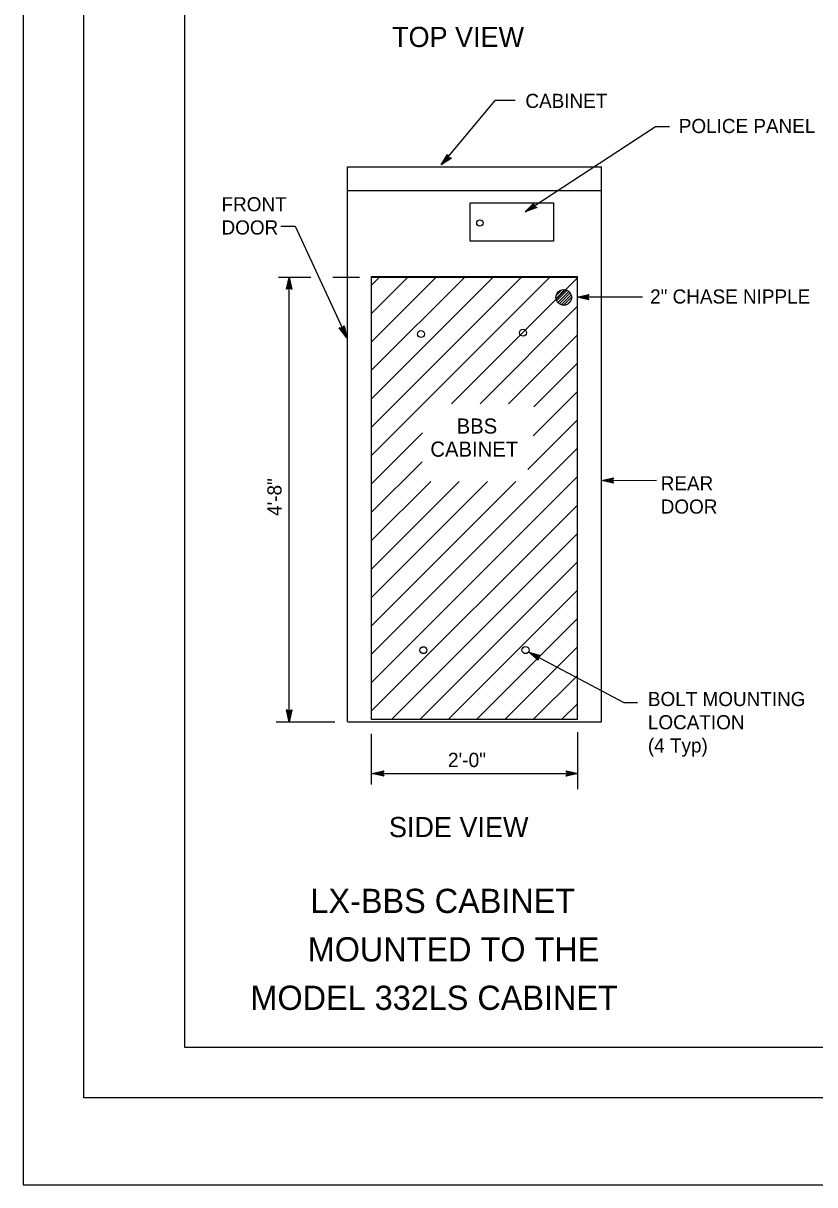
# Model space of a CAD drawing. Extents: x -894 to 866, y -472 to 714.
# Drawn here: x -894 to -502, y -472 to 103 of the extents above; entities that cross this region are included whole.
import ezdxf

# ---------------------------------------------------------------- set-up
doc = ezdxf.new("R2010")
doc.units = 0
for name, color, linetype in [('border_PLOTTING-ELEMENTS', 7, 'Continuous'), ('border_rw_22x34_Cut_Lines', 7, 'Continuous'), ('border_SHEET', 7, 'Continuous'), ('es_DETAIL', 7, 'Continuous'), ('es_DETAIL-anno', 7, 'Continuous')]:
    doc.layers.add(name, color=color, linetype=linetype)

msp = doc.modelspace()

# ---------------------------------------------------------------- linework, layer by layer
at = {"layer": 'border_PLOTTING-ELEMENTS'}
for points in [[(-894.04, -472.44), (865.96, -472.44), (865.96, 713.56), (-894.04, 713.56)], [(-864.04, 670.56), (835.96, 670.56), (835.96, -429.44), (-864.04, -429.44)]]:
    msp.add_lwpolyline(points, close=True, dxfattribs=at)
at = {"layer": 'border_rw_22x34_Cut_Lines'}
msp.add_lwpolyline([(-864.04, 670.56), (835.96, 670.56), (835.96, -429.44), (-864.04, -429.44)], close=True, dxfattribs=at)
at = {"layer": 'border_SHEET'}
for p, q in [((-814.04, -404.44), (-814.04, 645.56)), ((810.96, -404.44), (-814.04, -404.44))]:
    msp.add_line(p, q, dxfattribs=at)
at = {"layer": 'es_DETAIL'}
for p, q in [((-733.49, -243.01), (-733.49, 31.86)), ((-733.49, 31.86), (-607.71, 31.86)), ((-607.71, -243.03), (-607.71, 31.86)), ((-733.49, 20.07), (-607.71, 20.07)), ((-721.4, -22.82), (-619.61, -22.82)), ((-721.4, -26.62), (-717.6, -22.82)), ((-721.4, -40.68), (-703.54, -22.82)), ((-721.4, -54.75), (-689.48, -22.82)), ((-721.4, -68.81), (-675.41, -22.82)), ((-721.4, -82.87), (-661.35, -22.82)), ((-721.4, -96.94), (-647.29, -22.82)), ((-721.4, -111), (-633.22, -22.82)), ((-619.61, -242.06), (-619.61, -22.82)), ((-681.93, -85.59), (-619.7, -23.36)), ((-630.18, -33.37), (-625.83, -29.02)), ((-630.1, -31.88), (-627.33, -29.11)), ((-629.86, -34.47), (-624.74, -29.34)), ((-629.31, -35.33), (-623.87, -29.89)), ((-628.57, -36), (-623.2, -30.63)), ((-627.64, -36.48), (-622.73, -31.57)), ((-626.44, -36.7), (-622.51, -32.76)), ((-667.83, -85.56), (-619.7, -37.42)), ((-624.63, -36.3), (-622.93, -34.59)), ((-653.74, -85.52), (-619.7, -51.49)), ((-641.14, -86.99), (-619.7, -65.55)), ((-641.52, -101.43), (-619.7, -79.61)), ((-644.16, -118.13), (-619.7, -93.67)), ((-721.4, -125.06), (-696.32, -99.98)), ((-721.4, -209.44), (-619.7, -107.74)), ((-721.4, -139.12), (-696.54, -114.27)), ((-721.4, -223.5), (-619.7, -121.8)), ((-721.4, -167.25), (-678.15, -124)), ((-721.4, -181.31), (-664.09, -124)), ((-721.4, -195.38), (-650.02, -124)), ((-721.4, -153.19), (-692.21, -124)), ((-721.4, -237.57), (-619.7, -135.86)), ((-711.73, -242.01), (-619.84, -150.12)), ((-697.72, -242.01), (-619.7, -163.99)), ((-683.66, -242.01), (-619.7, -178.05)), ((-669.6, -242.01), (-619.7, -192.12)), ((-655.53, -242.01), (-619.7, -206.18)), ((-641.47, -242.01), (-619.7, -220.24)), ((-627.41, -242.01), (-619.7, -234.31)), ((-733.49, -243.03), (-607.71, -243.03))]:
    msp.add_line(p, q, dxfattribs=at)
for points in [[(-672.78, 13.94), (-631.45, 13.94), (-631.45, -4.95), (-672.78, -4.95)], [(-721.56, -22.46), (-619.7, -22.46), (-619.7, -242.01), (-721.56, -242.01)]]:
    msp.add_lwpolyline(points, close=True, dxfattribs=at)
for centre, radius in [((-626.36, -32.84), 3.86), ((-697.11, -51.02), 1.72), ((-646.54, -50.34), 1.72), ((-695.88, -207.61), 1.71), ((-645.29, -207.56), 1.78)]:
    msp.add_circle(centre, radius, dxfattribs=at)
at = {"layer": 'es_DETAIL-anno'}
for p, q in [((-645.41, 9.5), (-580.88, 51.77)), ((-580.88, 51.77), (-574.03, 51.77)), ((-766.53, 2.43), (-759.34, 2.43)), ((-759.34, 2.43), (-733.85, -52.81)), ((-767.61, -22.9), (-751.68, -22.9)), ((-762.41, -243.04), (-762.41, -22.92)), ((-740.65, -22.9), (-727.46, -22.9)), ((-587.44, -32.75), (-619.9, -32.75)), ((-607.71, -123.5), (-580.4, -123.47)), ((-643.65, -208.62), (-596.68, -233.57)), ((-596.68, -233.57), (-589.9, -233.57)), ((-768.83, -243.03), (-739.73, -243.03)), ((-721.82, -249.04), (-721.82, -274.09)), ((-619.51, -248.27), (-619.51, -276.47)), ((-721.44, -268.76), (-619.24, -268.76))]:
    msp.add_line(p, q, dxfattribs=at)
msp.add_lwpolyline([(-650.42, 64.61), (-660.56, 64.61), (-687.01, 32.74)], dxfattribs=at)
for points in [[(-682.04, 36.19), (-687.01, 32.74), (-683.97, 37.97), (-683.86, 37.58), (-686.08, 33.75), (-682.44, 36.27), (-682.83, 36.36), (-685.17, 34.74), (-683.74, 37.19), (-683.63, 36.8), (-684.24, 35.74), (-683.23, 36.44), (-683.54, 36.5), (-683.97, 37.97), (-683.54, 36.5)], [(-639.75, 11.63), (-645.41, 9.5), (-641.19, 13.83), (-641.18, 13.42), (-644.27, 10.25), (-640.12, 11.81), (-640.48, 11.99), (-643.14, 10.99), (-641.16, 13.02), (-641.15, 12.61), (-642, 11.73), (-640.85, 12.16), (-641.13, 12.3), (-641.19, 13.83), (-641.13, 12.3)], [(-763.73, -28.82), (-762.41, -22.92), (-761.1, -28.82), (-761.45, -28.61), (-762.41, -24.29), (-763.38, -28.62), (-763.03, -28.41), (-762.41, -25.64), (-761.8, -28.4), (-762.15, -28.19), (-762.42, -27), (-762.68, -28.2), (-762.41, -28.04), (-761.1, -28.82), (-762.41, -28.04)], [(-763.73, -28.82), (-762.41, -22.92), (-761.1, -28.82), (-761.45, -28.61), (-762.41, -24.29), (-763.38, -28.62), (-763.03, -28.41), (-762.41, -25.64), (-761.8, -28.4), (-762.15, -28.19), (-762.42, -27), (-762.68, -28.2), (-762.41, -28.04), (-761.1, -28.82), (-762.41, -28.04)], [(-614, -34.07), (-619.9, -32.75), (-614, -31.45), (-614.21, -31.79), (-618.53, -32.75), (-614.2, -33.72), (-614.41, -33.38), (-617.18, -32.76), (-614.42, -32.14), (-614.63, -32.49), (-615.82, -32.76), (-614.62, -33.03), (-614.78, -32.75), (-614, -31.45), (-614.78, -32.75)], [(-735.12, -46.89), (-733.85, -52.81), (-737.51, -47.99), (-737.11, -48.04), (-734.42, -51.57), (-735.35, -47.23), (-735.58, -47.56), (-734.98, -50.34), (-736.7, -48.08), (-736.3, -48.13), (-735.55, -49.1), (-735.81, -47.9), (-735.99, -48.16), (-737.51, -47.99), (-735.99, -48.16)], [(-735.12, -46.89), (-733.85, -52.81), (-737.51, -47.99), (-737.11, -48.04), (-734.42, -51.57), (-735.35, -47.23), (-735.58, -47.56), (-734.98, -50.34), (-736.7, -48.08), (-736.3, -48.13), (-735.55, -49.1), (-735.81, -47.9), (-735.99, -48.16), (-737.51, -47.99), (-735.99, -48.16)], [(-601.8, -124.81), (-607.71, -123.5), (-601.8, -122.18), (-602.01, -122.53), (-606.34, -123.49), (-602.01, -124.46), (-602.22, -124.11), (-604.99, -123.5), (-602.22, -122.88), (-602.43, -123.23), (-603.63, -123.5), (-602.43, -123.76), (-602.59, -123.49), (-601.8, -122.18), (-602.59, -123.49)], [(-639.06, -212.55), (-643.65, -208.62), (-637.82, -210.23), (-638.17, -210.44), (-642.44, -209.26), (-639.08, -212.15), (-639.1, -211.74), (-641.25, -209.9), (-638.52, -210.65), (-638.87, -210.86), (-640.05, -210.53), (-639.12, -211.33), (-639.13, -211.02), (-637.82, -210.23), (-639.13, -211.02)], [(-761.09, -237.13), (-762.41, -243.04), (-763.72, -237.13), (-763.37, -237.34), (-762.42, -241.67), (-761.44, -237.34), (-761.79, -237.55), (-762.41, -240.32), (-763.02, -237.55), (-762.67, -237.76), (-762.41, -238.96), (-762.14, -237.76), (-762.41, -237.92), (-763.72, -237.13), (-762.41, -237.92)], [(-761.09, -237.13), (-762.41, -243.04), (-763.72, -237.13), (-763.37, -237.34), (-762.42, -241.67), (-761.44, -237.34), (-761.79, -237.55), (-762.41, -240.32), (-763.02, -237.55), (-762.67, -237.76), (-762.41, -238.96), (-762.14, -237.76), (-762.41, -237.92), (-763.72, -237.13), (-762.41, -237.92)], [(-715.54, -270.08), (-721.44, -268.76), (-715.54, -267.45), (-715.75, -267.8), (-720.07, -268.76), (-715.75, -269.73), (-715.95, -269.38), (-718.72, -268.76), (-715.96, -268.15), (-716.17, -268.5), (-717.36, -268.76), (-716.16, -269.03), (-716.32, -268.76), (-715.54, -267.45), (-716.32, -268.76)], [(-715.54, -270.08), (-721.44, -268.76), (-715.54, -267.45), (-715.75, -267.8), (-720.07, -268.76), (-715.75, -269.73), (-715.95, -269.38), (-718.72, -268.76), (-715.96, -268.15), (-716.17, -268.5), (-717.36, -268.76), (-716.16, -269.03), (-716.32, -268.76), (-715.54, -267.45), (-716.32, -268.76)], [(-625.15, -267.44), (-619.24, -268.76), (-625.15, -270.07), (-624.94, -269.72), (-620.61, -268.76), (-624.94, -267.79), (-624.73, -268.14), (-621.96, -268.76), (-624.73, -269.37), (-624.52, -269.02), (-623.32, -268.76), (-624.52, -268.49), (-624.36, -268.76), (-625.15, -270.07), (-624.36, -268.76)]]:
    msp.add_lwpolyline(points, close=True, dxfattribs=at)
msp.add_circle((-667.9, 4.03), 1.56, dxfattribs=at)

# ---------------------------------------------------------------- texts
for s, height, p in [('TOP VIEW', 10, (-711.4, 91.17)), ('CABINET', 7, (-645.36, 60.99)), ('POLICE PANEL', 7, (-569.39, 48.56)), ('FRONT', 7, (-795.84, 9.8)), ('DOOR', 7, (-795.84, -1.7)), ('2" CHASE NIPPLE', 7, (-583.58, -35.9)), ('BBS', 7.5, (-679.4, -100.34)), ('CABINET', 7.5, (-692.42, -111.78)), ('REAR', 7, (-578.34, -128.46)), ('DOOR', 7, (-578.34, -139.96)), ('BOLT MOUNTING', 7, (-584.69, -235.31)), ('LOCATION', 7, (-584.69, -246.81)), ('(4 Typ)', 7, (-584.69, -258.31)), ('2\'-0"', 7.087, (-683.74, -265.52)), ('SIDE VIEW', 10, (-712.94, -300.22)), ('LX-BBS CABINET', 12, (-751.8, -337.81)), ('MOUNTED TO THE', 12, (-753.16, -361.81)), ('MODEL 332LS CABINET', 12, (-781.52, -385.81))]:
    msp.add_text(s, height=height, dxfattribs=at).set_placement(p)
msp.add_text('4\'-8"', height=7, rotation=90, dxfattribs=at).set_placement((-766.13, -141.08))

doc.saveas('drawing.dxf')
